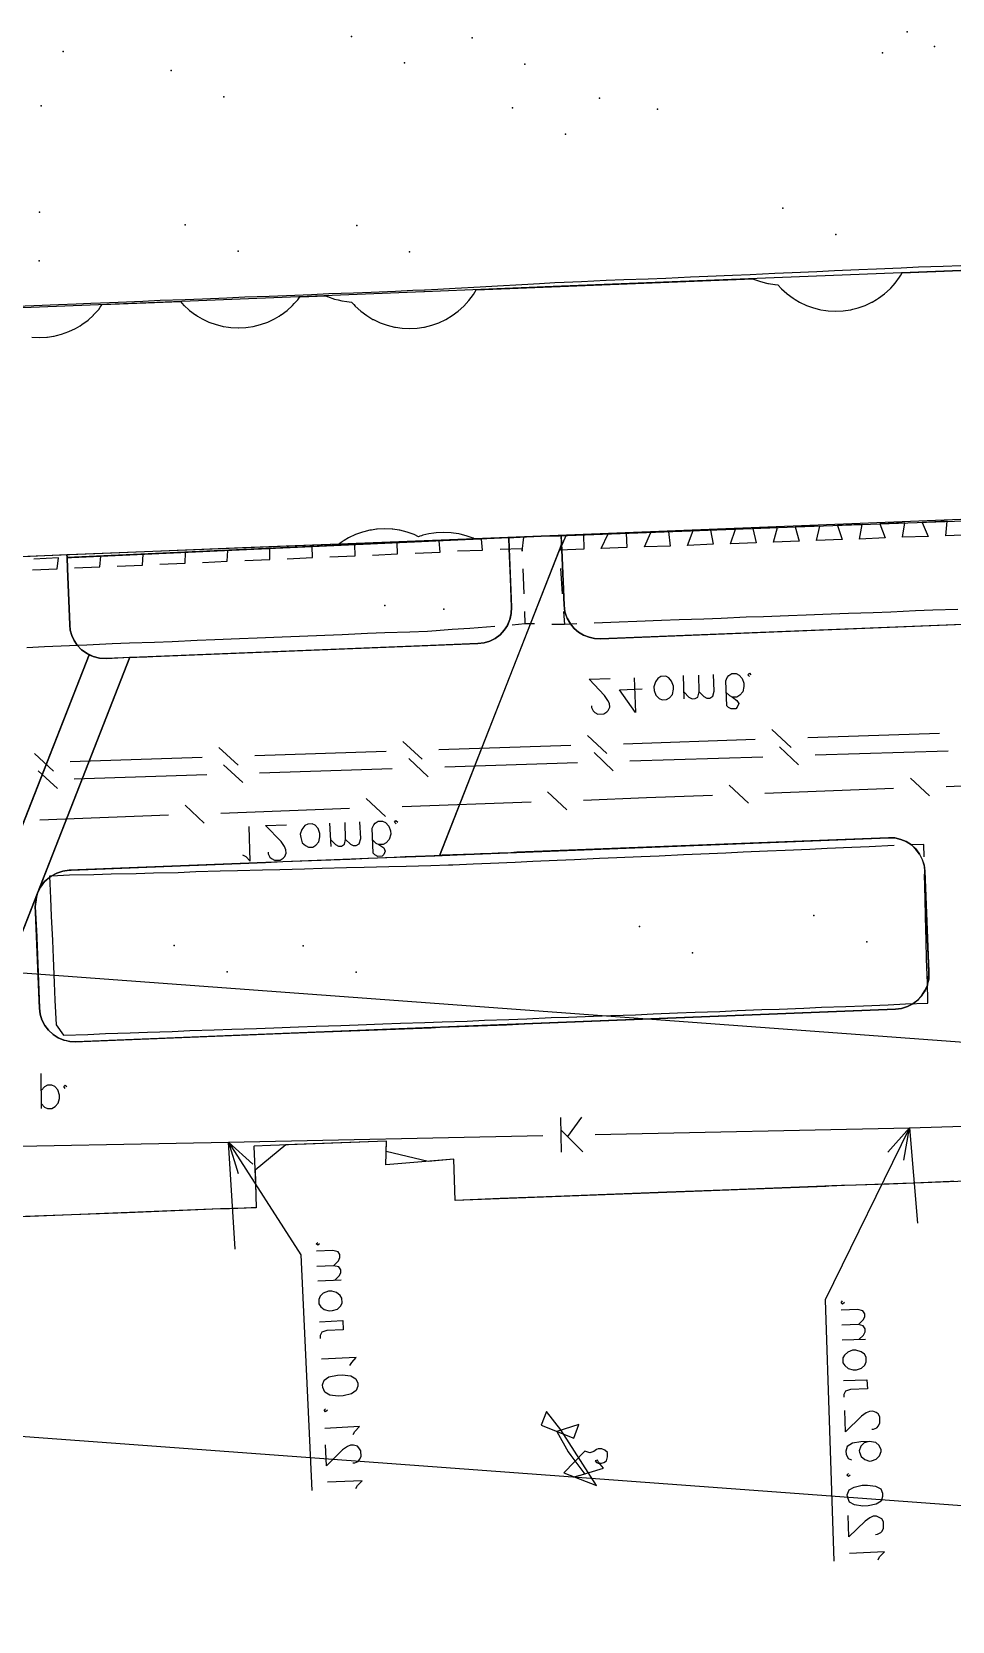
# Model space of a CAD drawing. Header units: metres. Extents: x 131 to 658, y 22 to 173.
# Drawn here: x 292.25 to 319.81, y 35.87 to 83.45 of the extents above; entities that cross this region are included whole.
import ezdxf

# ---------------------------------------------------------------- set-up
doc = ezdxf.new("R2010")
doc.units = ezdxf.units.M
for name, color, linetype in [('BOUNDARY', 7, 'Continuous'), ('BUILDING', 7, 'Continuous'), ('CURB', 7, 'Continuous'), ('ELECTR_CABLE_COMM', 7, 'Continuous'), ('GRASS', 7, 'Continuous'), ('ROAD', 7, 'Continuous'), ('SEWER', 7, 'Continuous'), ('SIDEWALK_PATH', 7, 'Continuous'), ('TREE', 7, 'Continuous')]:
    doc.layers.add(name, color=color, linetype=linetype)

msp = doc.modelspace()

# ---------------------------------------------------------------- linework, layer by layer
at = {"layer": 'BOUNDARY'}
msp.add_lwpolyline([(321.251, 49.088), (317.922, 48.955), (316.258, 48.9), (312.929, 48.778), (311.264, 48.711), (307.935, 48.589), (306.271, 48.522), (304.928, 48.467), (304.928, 48.467), (304.884, 49.699), (304.884, 49.699), (304.118, 49.632), (302.864, 49.932), (302.875, 50.242), (302.875, 50.242), (299.857, 50.131), (298.936, 49.377), (298.969, 48.245), (298.969, 48.245), (297.904, 48.212), (297.904, 48.212), (296.772, 48.167), (295.107, 48.101), (291.778, 47.979)], dxfattribs=at)
at = {"layer": 'BUILDING'}
for points in [[(366.981, 35.872), (247.865, 44.644), (248.882, 58.456), (367.998, 49.685)], [(308.091, 41.598), (307.658, 42.153), (307.502, 41.742), (308.479, 41.354), (308.634, 41.765), (307.968, 41.554), (307.968, 41.554), (308.312, 40.943), (308.39, 40.832), (308.812, 40.278), (308.512, 40.189), (309.367, 40.455), (309.222, 40.633), (309.189, 40.688), (309.189, 40.688), (309.123, 40.677), (309.123, 40.677), (309.156, 40.622), (309.156, 40.622), (309.211, 40.599), (309.211, 40.599), (309.311, 40.599), (309.311, 40.599), (309.378, 40.622), (309.378, 40.622), (309.455, 40.677), (309.455, 40.677), (309.489, 40.788), (309.489, 40.788), (309.489, 40.921), (309.489, 40.921), (309.411, 40.988), (309.411, 40.988), (309.322, 41.032), (309.322, 41.032), (309.211, 41.032), (309.211, 41.032), (309.156, 41.01), (309.156, 41.01), (309.078, 40.954), (309.078, 40.954), (308.956, 40.91), (308.956, 40.91), (308.812, 40.966), (308.179, 40.311), (309.156, 39.934)]]:
    msp.add_lwpolyline(points, close=True, dxfattribs=at)
at = {"layer": 'CURB'}
for points in [[(291.789, 75.232), (292.311, 75.255), (293.054, 75.288), (293.576, 75.31), (294.02, 75.321), (294.02, 75.321), (294.308, 75.332), (294.841, 75.354), (295.573, 75.388), (296.095, 75.41), (296.838, 75.432), (297.36, 75.454), (298.092, 75.488), (298.625, 75.51), (299.357, 75.532), (299.879, 75.554), (300.622, 75.587), (301.144, 75.61), (301.887, 75.632), (302.409, 75.654), (303.141, 75.687), (303.663, 75.71), (304.007, 75.721), (304.007, 75.721), (304.029, 75.721), (304.029, 75.721), (304.406, 75.743), (304.928, 75.776), (305.671, 75.809), (306.193, 75.843), (306.925, 75.887), (307.447, 75.909), (307.913, 75.943), (307.913, 75.943), (308.19, 75.954), (308.712, 75.976), (309.444, 76.009), (309.977, 76.031), (310.709, 76.054), (311.231, 76.076), (311.974, 76.109), (312.496, 76.131), (313.228, 76.164), (313.761, 76.187), (314.493, 76.22), (315.015, 76.242), (315.758, 76.275), (316.28, 76.298), (317.012, 76.331), (317.545, 76.353), (318.277, 76.386), (318.799, 76.409), (319.542, 76.431), (320.064, 76.453)], [(320.375, 68.386), (319.62, 68.363), (319.653, 68.796), (318.91, 68.763), (319.087, 68.341), (318.322, 68.319), (318.388, 68.752), (317.645, 68.719), (317.8, 68.297), (317.035, 68.264), (317.112, 68.696), (316.369, 68.674), (316.513, 68.252), (315.747, 68.219), (315.847, 68.652), (315.104, 68.63), (315.226, 68.197), (314.46, 68.175), (314.582, 68.608), (313.839, 68.585), (313.939, 68.153), (313.173, 68.119), (313.317, 68.563), (312.574, 68.53), (312.651, 68.108), (311.886, 68.075), (312.052, 68.519), (311.309, 68.486), (311.364, 68.053), (310.598, 68.031), (310.787, 68.463), (310.044, 68.441), (310.066, 68.008), (309.3, 67.986), (309.511, 68.419), (308.767, 68.397), (308.779, 67.964), (308.046, 67.931), (308.046, 67.931), (308.046, 67.909), (308.246, 68.375), (307.502, 68.352)], [(299.901, 67.675), (300.656, 67.709), (300.645, 68.042), (299.901, 68.008)], [(301.177, 67.731), (301.932, 67.764), (301.921, 68.097), (301.177, 68.064)], [(302.453, 67.786), (303.197, 67.82), (303.186, 68.153), (302.442, 68.119)], [(303.73, 67.842), (304.473, 67.875), (304.451, 68.208), (303.707, 68.175)], [(304.995, 67.909), (305.749, 67.931), (305.716, 68.264), (304.972, 68.23)], [(306.271, 67.964), (306.925, 67.986), (306.925, 67.986), (306.936, 67.897), (306.981, 68.319), (306.237, 68.286)], [(292.267, 67.343), (293.01, 67.376), (293.054, 67.698), (292.311, 67.664)], [(293.532, 67.398), (294.286, 67.431), (294.319, 67.753), (293.576, 67.72)], [(294.808, 67.454), (295.562, 67.487), (295.584, 67.809), (294.841, 67.775)], [(296.084, 67.509), (296.838, 67.542), (296.85, 67.864), (296.106, 67.831)], [(297.36, 67.565), (298.103, 67.598), (298.115, 67.92), (297.371, 67.886)], [(298.625, 67.62), (299.38, 67.653), (299.38, 67.975), (298.636, 67.942)], [(306.948, 67.376), (306.981, 66.621)], [(308.079, 67.387), (308.135, 66.621)], [(319.975, 66.155), (319.232, 66.133), (318.71, 66.111), (317.967, 66.078), (317.445, 66.055), (316.702, 66.033), (316.18, 66.011), (315.437, 65.989), (314.904, 65.967), (314.16, 65.933), (313.639, 65.922), (312.895, 65.889), (312.374, 65.867), (311.63, 65.844), (311.109, 65.822), (310.365, 65.8), (309.833, 65.778), (309.089, 65.745)], [(292.1, 65.023), (292.633, 65.046), (293.376, 65.079), (293.898, 65.101), (294.652, 65.134), (295.174, 65.157), (295.928, 65.179), (296.45, 65.201), (297.205, 65.234), (297.726, 65.256), (298.47, 65.29), (299.002, 65.312), (299.746, 65.334), (300.267, 65.356), (301.022, 65.39), (301.543, 65.412), (302.298, 65.445), (302.82, 65.467), (303.574, 65.489), (304.096, 65.512), (304.362, 65.523), (304.362, 65.523), (304.839, 65.567), (305.361, 65.6), (306.115, 65.656)], [(307.014, 65.722), (306.637, 65.689)], [(307.003, 66.1), (307.014, 65.722)], [(307.303, 65.722), (307.014, 65.722)], [(308.201, 65.711), (307.824, 65.711)], [(308.168, 66.1), (308.201, 65.711)], [(308.568, 65.722), (308.201, 65.711)], [(318.067, 59.087), (317.323, 59.053), (316.801, 59.031), (316.069, 58.998), (315.548, 58.976), (314.804, 58.942), (314.283, 58.92), (313.55, 58.887), (313.029, 58.865), (312.285, 58.831), (311.764, 58.809), (311.031, 58.776), (310.499, 58.754), (309.766, 58.72), (309.245, 58.698), (308.501, 58.665), (307.98, 58.643), (307.247, 58.609), (306.726, 58.587), (305.982, 58.554), (305.461, 58.532), (304.861, 58.498), (304.861, 58.498), (304.728, 58.498), (304.196, 58.487), (303.463, 58.465), (302.942, 58.454), (302.198, 58.432), (301.677, 58.421), (300.944, 58.399), (300.412, 58.387), (299.679, 58.365), (299.158, 58.354), (298.414, 58.332), (297.893, 58.321), (297.16, 58.299), (296.628, 58.276), (295.895, 58.265), (295.374, 58.243), (294.63, 58.232), (294.109, 58.21), (293.376, 58.199), (292.844, 58.177), (292.777, 58.177), (292.777, 58.177), (292.81, 57.511), (292.832, 56.978), (292.866, 56.246), (292.888, 55.724), (292.921, 54.981), (292.943, 54.459), (292.977, 53.727), (293.199, 53.416), (293.931, 53.438), (294.453, 53.461), (295.196, 53.483), (295.718, 53.505), (296.45, 53.527), (296.983, 53.549), (297.715, 53.571), (298.237, 53.594), (298.98, 53.616), (299.502, 53.638), (300.234, 53.66), (300.767, 53.682), (301.499, 53.705), (302.021, 53.727), (302.764, 53.749), (303.286, 53.771), (304.018, 53.793), (304.54, 53.816), (305.283, 53.838), (305.805, 53.86), (306.537, 53.882), (307.07, 53.904), (307.802, 53.938), (308.324, 53.949), (309.067, 53.982), (309.589, 54.004), (310.321, 54.026), (310.854, 54.049), (311.586, 54.082), (312.108, 54.104), (312.851, 54.126), (313.373, 54.149), (314.105, 54.182), (314.627, 54.193), (315.37, 54.226), (315.892, 54.248), (316.624, 54.271), (317.157, 54.293), (317.889, 54.326), (318.411, 54.348), (319.076, 54.37), (319.076, 54.37), (319.076, 54.448), (319.065, 54.97), (319.043, 55.702), (319.032, 56.235), (319.01, 56.967), (318.999, 57.489), (318.976, 58.232)], [(318.954, 59.12), (318.588, 59.109)], [(318.965, 58.754), (318.954, 59.12)]]:
    msp.add_lwpolyline(points, dxfattribs=at)
at = {"layer": 'ELECTR_CABLE_COMM'}
for points in [[(313.04, 63.67), (313.14, 63.581), (313.14, 63.581), (313.228, 63.536), (313.228, 63.536), (313.361, 63.436), (313.361, 63.436), (313.417, 63.337), (313.417, 63.337), (313.373, 63.237), (313.373, 63.237), (313.328, 63.181), (313.328, 63.181), (313.195, 63.181), (313.195, 63.181), (313.106, 63.226), (313.106, 63.226), (313.062, 63.27), (313.062, 63.27), (313.029, 64.025), (313.029, 64.025), (313.073, 64.124), (313.073, 64.124), (313.117, 64.18), (313.117, 64.18), (313.206, 64.235), (313.206, 64.235), (313.339, 64.235), (313.339, 64.235), (313.428, 64.191), (313.428, 64.191), (313.517, 64.091), (313.517, 64.091), (313.572, 63.947), (313.572, 63.947), (313.572, 63.847), (313.572, 63.847), (313.539, 63.692), (313.539, 63.692), (313.45, 63.592), (313.45, 63.592), (313.361, 63.536), (313.361, 63.536), (313.228, 63.536)], [(313.739, 64.147), (313.694, 64.202), (313.694, 64.202), (313.739, 64.247), (313.739, 64.247), (313.783, 64.202)], [(309.012, 63.27), (309.012, 63.226), (309.012, 63.226), (309.056, 63.126), (309.056, 63.126), (309.111, 63.07), (309.111, 63.07), (309.2, 63.026), (309.2, 63.026), (309.378, 63.037), (309.378, 63.037), (309.467, 63.092), (309.467, 63.092), (309.511, 63.137), (309.511, 63.137), (309.555, 63.237), (309.555, 63.237), (309.544, 63.337), (309.544, 63.337), (309.5, 63.436), (309.5, 63.436), (309.4, 63.581), (309.4, 63.581), (308.934, 64.069), (308.934, 64.069), (309.566, 64.091)], [(310.288, 64.113), (310.321, 63.07), (310.321, 63.07), (309.844, 63.747), (309.844, 63.747), (310.521, 63.78)], [(311.12, 63.448), (311.253, 63.459), (311.253, 63.459), (311.342, 63.514), (311.342, 63.514), (311.431, 63.614), (311.431, 63.614), (311.464, 63.769), (311.464, 63.769), (311.464, 63.858), (311.464, 63.858), (311.408, 64.014), (311.408, 64.014), (311.32, 64.113), (311.32, 64.113), (311.231, 64.158), (311.231, 64.158), (311.087, 64.147), (311.087, 64.147), (310.998, 64.091), (310.998, 64.091), (310.92, 63.991), (310.92, 63.991), (310.876, 63.836), (310.876, 63.836), (310.887, 63.736), (310.887, 63.736), (310.931, 63.592), (310.931, 63.592), (311.031, 63.492), (311.031, 63.492), (311.12, 63.448)], [(311.786, 63.481), (311.764, 64.18)], [(311.786, 63.681), (311.919, 63.536), (311.919, 63.536), (312.019, 63.481), (312.019, 63.481), (312.108, 63.492), (312.108, 63.492), (312.196, 63.536), (312.196, 63.536), (312.23, 63.692), (312.23, 63.692), (312.219, 64.191)], [(312.23, 63.692), (312.374, 63.547), (312.374, 63.547), (312.463, 63.503), (312.463, 63.503), (312.551, 63.503), (312.551, 63.503), (312.64, 63.559), (312.64, 63.559), (312.685, 63.714), (312.685, 63.714), (312.662, 64.213)], [(308.889, 62.382), (309.467, 61.85)], [(314.405, 62.56), (314.982, 62.027)], [(315.481, 62.327), (319.431, 62.449)], [(292.333, 61.85), (292.899, 61.317)], [(297.848, 62.027), (298.425, 61.495)], [(298.925, 61.783), (302.864, 61.916)], [(303.363, 62.205), (303.94, 61.672)], [(304.44, 61.961), (308.39, 62.094)], [(309.089, 61.872), (309.655, 61.328)], [(309.966, 62.138), (313.905, 62.271)], [(314.638, 62.049), (315.204, 61.506)], [(315.703, 61.805), (319.687, 61.927)], [(293.398, 61.606), (297.349, 61.739)], [(297.992, 61.506), (298.57, 60.973)], [(299.069, 61.262), (303.041, 61.395)], [(303.541, 61.694), (304.118, 61.151)], [(304.617, 61.45), (308.59, 61.572)], [(310.155, 61.628), (314.138, 61.75)], [(292.444, 61.328), (293.021, 60.795)], [(293.52, 61.084), (297.493, 61.217)], [(318.555, 61.106), (319.132, 60.574)], [(319.631, 60.862), (323.482, 61.017)], [(302.265, 60.496), (302.842, 59.963)], [(307.691, 60.696), (308.268, 60.163)], [(308.767, 60.451), (310.654, 60.529), (310.654, 60.529), (312.629, 60.596)], [(313.128, 60.895), (313.705, 60.363)], [(314.194, 60.662), (318.055, 60.807)], [(292.488, 59.863), (296.339, 60.008)], [(296.838, 60.296), (297.415, 59.763)], [(297.915, 60.063), (301.765, 60.207)], [(303.341, 60.263), (307.203, 60.396)], [(298.558, 58.809), (298.658, 58.765), (298.658, 58.765), (298.791, 58.621), (298.791, 58.621), (298.758, 59.664)], [(299.324, 58.887), (299.324, 58.842), (299.324, 58.842), (299.38, 58.743), (299.38, 58.743), (299.424, 58.698), (299.424, 58.698), (299.513, 58.654), (299.513, 58.654), (299.69, 58.654), (299.69, 58.654), (299.779, 58.709), (299.779, 58.709), (299.823, 58.765), (299.823, 58.765), (299.868, 58.865), (299.868, 58.865), (299.857, 58.965), (299.857, 58.965), (299.812, 59.064), (299.812, 59.064), (299.712, 59.209), (299.712, 59.209), (299.246, 59.686), (299.246, 59.686), (299.879, 59.708)], [(300.534, 59.042), (300.667, 59.042), (300.667, 59.042), (300.756, 59.098), (300.756, 59.098), (300.844, 59.198), (300.844, 59.198), (300.878, 59.353), (300.878, 59.353), (300.878, 59.453), (300.878, 59.453), (300.822, 59.597), (300.822, 59.597), (300.733, 59.697), (300.733, 59.697), (300.645, 59.741), (300.645, 59.741), (300.511, 59.73), (300.511, 59.73), (300.423, 59.686), (300.423, 59.686), (300.334, 59.575), (300.334, 59.575), (300.289, 59.431), (300.289, 59.431), (300.301, 59.331), (300.301, 59.331), (300.345, 59.175), (300.345, 59.175), (300.445, 59.087), (300.445, 59.087), (300.534, 59.042)], [(301.211, 59.064), (301.177, 59.763)], [(301.199, 59.264), (301.344, 59.12), (301.344, 59.12), (301.432, 59.075), (301.432, 59.075), (301.521, 59.075), (301.521, 59.075), (301.61, 59.131), (301.61, 59.131), (301.643, 59.275), (301.643, 59.275), (301.632, 59.775)], [(301.643, 59.275), (301.788, 59.131), (301.788, 59.131), (301.876, 59.087), (301.876, 59.087), (301.965, 59.087), (301.965, 59.087), (302.054, 59.142), (302.054, 59.142), (302.098, 59.297), (302.098, 59.297), (302.076, 59.797)], [(302.453, 59.264), (302.553, 59.164), (302.553, 59.164), (302.642, 59.12), (302.642, 59.12), (302.786, 59.02), (302.786, 59.02), (302.831, 58.92), (302.831, 58.92), (302.786, 58.82), (302.786, 58.82), (302.742, 58.776), (302.742, 58.776), (302.609, 58.765), (302.609, 58.765), (302.52, 58.809), (302.52, 58.809), (302.476, 58.865), (302.476, 58.865), (302.442, 59.608), (302.442, 59.608), (302.487, 59.708), (302.487, 59.708), (302.531, 59.763), (302.531, 59.763), (302.62, 59.819), (302.62, 59.819), (302.753, 59.819), (302.753, 59.819), (302.842, 59.775), (302.842, 59.775), (302.942, 59.675), (302.942, 59.675), (302.986, 59.53), (302.986, 59.53), (302.997, 59.431), (302.997, 59.431), (302.953, 59.275), (302.953, 59.275), (302.864, 59.175), (302.864, 59.175), (302.775, 59.12), (302.775, 59.12), (302.642, 59.12)], [(303.164, 59.741), (303.108, 59.786), (303.108, 59.786), (303.152, 59.841), (303.152, 59.841), (303.208, 59.786)]]:
    msp.add_lwpolyline(points, dxfattribs=at)
at = {"layer": 'GRASS'}
for points in [[(361.621, 77.951), (345.575, 77.319), (343.511, 77.23), (329.23, 76.664), (307.857, 75.82), (304.007, 75.665), (303.985, 75.665), (293.998, 75.266), (279.084, 74.678), (279.028, 74.678), (278.784, 74.666), (278.407, 74.655), (258.122, 73.845)], [(321.64, 65.767), (309.278, 65.279), (309.1, 65.29), (308.934, 65.323), (308.767, 65.39), (308.623, 65.478), (308.49, 65.589), (308.379, 65.722), (308.279, 65.9), (308.213, 66.089), (308.19, 66.288), (308.124, 67.942), (308.102, 68.375), (308.29, 68.375), (315.392, 68.641), (321.839, 68.874)]]:
    msp.add_lwpolyline(points, dxfattribs=at)
for points in [[(306.526, 68.308), (293.31, 67.709), (293.299, 67.798), (293.343, 67.798), (306.537, 68.319), (306.537, 68.308)], [(293.398, 65.534), (293.387, 65.7), (293.321, 67.387), (293.31, 67.709), (293.443, 67.709), (306.537, 68.308), (306.548, 67.975), (306.615, 66.222), (306.604, 66.033), (306.57, 65.889), (306.559, 65.856), (306.493, 65.678), (306.393, 65.534), (306.271, 65.401), (306.126, 65.29), (305.96, 65.212), (305.793, 65.157), (305.605, 65.134), (304.184, 65.079), (294.475, 64.69), (294.275, 64.702), (294.086, 64.746), (293.909, 64.835), (293.742, 64.946), (293.609, 65.09), (293.52, 65.223), (293.454, 65.378)], [(292.477, 54.226), (292.366, 57.089), (292.355, 57.267), (292.366, 57.322), (292.378, 57.466), (292.389, 57.544), (292.422, 57.666), (292.511, 57.844), (292.533, 57.877), (292.633, 58.01), (292.666, 58.032), (292.788, 58.143), (292.832, 58.177), (292.999, 58.265), (293.176, 58.321), (293.365, 58.354), (293.432, 58.354), (294.697, 58.399), (296.705, 58.487), (297.238, 58.498), (299.246, 58.587), (299.768, 58.609), (301.776, 58.687), (302.309, 58.709), (304.318, 58.787), (304.983, 58.809), (317.9, 59.32), (318.089, 59.32), (318.266, 59.275), (318.433, 59.209), (318.588, 59.109), (318.721, 58.987), (318.832, 58.831), (318.91, 58.676), (318.965, 58.498), (318.988, 58.321), (319.099, 55.558), (319.11, 55.325), (319.11, 55.28), (319.11, 55.136), (319.11, 55.092), (319.065, 54.947), (319.065, 54.914), (318.999, 54.748), (318.932, 54.648), (318.899, 54.592), (318.81, 54.504), (318.777, 54.459), (318.632, 54.348), (318.466, 54.271), (318.288, 54.215), (318.111, 54.193), (305.472, 53.694), (293.565, 53.216), (293.387, 53.227), (293.21, 53.261), (293.043, 53.338), (292.977, 53.372), (292.888, 53.438), (292.755, 53.56), (292.644, 53.705), (292.555, 53.871), (292.5, 54.038)]]:
    msp.add_lwpolyline(points, close=True, dxfattribs=at)
at = {"layer": 'ROAD'}
for points in [[(292.249, 74.308), (292.25, 74.308), (292.475, 74.297), (292.476, 74.297), (292.7, 74.308), (292.701, 74.308), (292.719, 74.311), (292.899, 74.337), (292.923, 74.341), (292.924, 74.341), (292.99, 74.358), (293.143, 74.396), (293.143, 74.396), (293.355, 74.472), (293.356, 74.472), (293.559, 74.568), (293.56, 74.569), (293.694, 74.649), (293.753, 74.684), (293.753, 74.685), (293.934, 74.819), (293.935, 74.819), (294.101, 74.97), (294.102, 74.971), (294.12, 74.991), (294.253, 75.138), (294.301, 75.203), (294.36, 75.282), (294.362, 75.283), (296.7, 75.376), (296.701, 75.376), (296.702, 75.375), (296.703, 75.375), (296.807, 75.26), (296.808, 75.259), (296.967, 75.116), (296.975, 75.108), (296.975, 75.108), (296.975, 75.107), (297.156, 74.973), (297.157, 74.973), (297.215, 74.938), (297.349, 74.857), (297.35, 74.857), (297.553, 74.761), (297.554, 74.76), (297.766, 74.685), (297.767, 74.684), (297.876, 74.657), (297.985, 74.63), (297.986, 74.63), (298.139, 74.607), (298.208, 74.597), (298.209, 74.597), (298.434, 74.586), (298.435, 74.586), (298.659, 74.597), (298.66, 74.597), (298.73, 74.607), (298.882, 74.63), (298.883, 74.63), (298.993, 74.657), (299.101, 74.684), (299.102, 74.685), (299.314, 74.76), (299.315, 74.761), (299.518, 74.857), (299.519, 74.857), (299.653, 74.938), (299.711, 74.973), (299.712, 74.973), (299.893, 75.107), (299.894, 75.108), (300.06, 75.259), (300.061, 75.26), (300.109, 75.313), (300.212, 75.426), (300.212, 75.427), (300.212, 75.427), (300.233, 75.454), (300.278, 75.515), (300.278, 75.516), (300.278, 75.516), (300.28, 75.517), (300.281, 75.517), (301.05, 75.547), (301.051, 75.547), (301.052, 75.547), (301.054, 75.546), (301.099, 75.525), (301.099, 75.525), (301.099, 75.525), (301.099, 75.525), (301.1, 75.524), (301.311, 75.449), (301.312, 75.448), (301.421, 75.421), (301.53, 75.394), (301.531, 75.394), (301.684, 75.371), (301.753, 75.361), (301.754, 75.361), (301.824, 75.357), (301.825, 75.357), (301.826, 75.356), (301.827, 75.356), (301.892, 75.284), (301.934, 75.237), (301.935, 75.237), (301.935, 75.237), (302.102, 75.085), (302.283, 74.951), (302.466, 74.841), (302.476, 74.835), (302.476, 74.835), (302.477, 74.835), (302.681, 74.738), (302.681, 74.738), (302.681, 74.738), (302.685, 74.737), (302.894, 74.662), (303.113, 74.607), (303.113, 74.607), (303.113, 74.607), (303.138, 74.603), (303.336, 74.574), (303.336, 74.574), (303.336, 74.574), (303.56, 74.563), (303.561, 74.563), (303.786, 74.574), (303.786, 74.574), (303.787, 74.574), (303.99, 74.604), (304.009, 74.607), (304.009, 74.607), (304.01, 74.607), (304.229, 74.662), (304.437, 74.737), (304.441, 74.738), (304.441, 74.738), (304.441, 74.738), (304.646, 74.835), (304.839, 74.951), (305.02, 75.085), (305.188, 75.237), (305.339, 75.404), (305.474, 75.585), (305.558, 75.726), (305.558, 75.726), (313.834, 76.055), (313.836, 76.055), (313.838, 76.054), (313.838, 76.054), (313.854, 76.046), (313.855, 76.046), (314.067, 75.97), (314.068, 75.97), (314.245, 75.926), (314.286, 75.915), (314.287, 75.915), (314.307, 75.912), (314.495, 75.884), (314.509, 75.882), (314.51, 75.882), (314.586, 75.878), (314.588, 75.878), (314.588, 75.877), (314.588, 75.877), (314.695, 75.759), (314.696, 75.758), (314.855, 75.615), (314.863, 75.607), (315.044, 75.473), (315.045, 75.472), (315.045, 75.472), (315.103, 75.437), (315.237, 75.357), (315.238, 75.356), (315.441, 75.26), (315.442, 75.26), (315.654, 75.184), (315.655, 75.184), (315.832, 75.14), (315.873, 75.129), (315.874, 75.129), (316.027, 75.106), (316.096, 75.096), (316.097, 75.096), (316.322, 75.085), (316.323, 75.085), (316.547, 75.096), (316.548, 75.096), (316.618, 75.106), (316.77, 75.129), (316.771, 75.129), (316.837, 75.146), (316.99, 75.184), (316.99, 75.184), (317.202, 75.26), (317.203, 75.26), (317.406, 75.356), (317.407, 75.357), (317.541, 75.437), (317.599, 75.472), (317.6, 75.472), (317.6, 75.473), (317.781, 75.607), (317.782, 75.607), (317.948, 75.758), (317.949, 75.759), (317.967, 75.779), (318.039, 75.858), (318.1, 75.925), (318.1, 75.926), (318.235, 76.107), (318.235, 76.108), (318.235, 76.108), (318.266, 76.159), (318.309, 76.232), (318.31, 76.232), (318.31, 76.233), (318.311, 76.233), (325.837, 76.532)], [(328.86, 69.203), (305.499, 68.273), (305.498, 68.273), (305.497, 68.274), (305.496, 68.274), (305.464, 68.289), (305.464, 68.289), (305.464, 68.289), (305.464, 68.289), (305.32, 68.341), (305.252, 68.365), (305.252, 68.365), (305.075, 68.409), (305.033, 68.42), (305.032, 68.42), (304.879, 68.443), (304.81, 68.453), (304.809, 68.453), (304.584, 68.464), (304.583, 68.464), (304.359, 68.453), (304.358, 68.453), (304.288, 68.443), (304.135, 68.42), (304.134, 68.42), (304.053, 68.399), (303.961, 68.376), (303.916, 68.365), (303.865, 68.347), (303.832, 68.335), (303.831, 68.335), (303.83, 68.335), (303.699, 68.397), (303.487, 68.473), (303.268, 68.528), (303.267, 68.528), (303.267, 68.528), (303.248, 68.531), (303.06, 68.559), (303.045, 68.561), (303.044, 68.561), (302.819, 68.572), (302.818, 68.572), (302.594, 68.561), (302.593, 68.561), (302.575, 68.558), (302.422, 68.535), (302.37, 68.528), (302.37, 68.528), (302.196, 68.484), (302.151, 68.473), (302.151, 68.473), (301.943, 68.398), (301.939, 68.397), (301.939, 68.397), (301.939, 68.397), (301.735, 68.3), (301.734, 68.3), (301.734, 68.3), (301.6, 68.22), (301.566, 68.199), (301.541, 68.184), (301.541, 68.184), (301.54, 68.184), (301.453, 68.118), (301.444, 68.112), (301.443, 68.112), (298.558, 67.997), (295.14, 67.864), (272.814, 66.976)]]:
    msp.add_lwpolyline(points, dxfattribs=at)
at = {"layer": 'SEWER'}
for points in [[(292.544, 51.219), (292.533, 52.262)], [(292.544, 51.363), (292.633, 51.263), (292.633, 51.263), (292.722, 51.219), (292.722, 51.219), (292.855, 51.219), (292.855, 51.219), (292.955, 51.274), (292.955, 51.274), (293.043, 51.374), (293.043, 51.374), (293.077, 51.519), (293.077, 51.519), (293.077, 51.618), (293.077, 51.618), (293.032, 51.774), (293.032, 51.774), (292.943, 51.874), (292.943, 51.874), (292.855, 51.918), (292.855, 51.918), (292.722, 51.918), (292.722, 51.918), (292.633, 51.863), (292.633, 51.863), (292.544, 51.763)], [(293.254, 51.818), (293.21, 51.874), (293.21, 51.874), (293.254, 51.918), (293.254, 51.918), (293.299, 51.874)], [(308.113, 49.91), (308.091, 50.953)], [(308.301, 50.376), (308.723, 50.964)], [(318.533, 50.642), (329.552, 50.975)], [(308.102, 50.575), (308.745, 49.921)], [(309.123, 50.442), (318.533, 50.642)], [(318.355, 49.677), (318.533, 50.642), (318.533, 50.642), (316.003, 45.493), (316.003, 45.493), (316.269, 37.67)], [(318.533, 50.642), (317.878, 49.91)], [(318.533, 50.642), (318.766, 47.79)], [(289.781, 50.054), (298.137, 50.209)], [(298.137, 50.209), (307.547, 50.409)], [(298.336, 47.013), (298.137, 50.209)], [(298.869, 49.554), (298.137, 50.209), (298.137, 50.209), (300.301, 46.836), (300.301, 46.836), (300.634, 39.789)], [(298.137, 50.209), (298.425, 49.277)], [(300.867, 47.169), (300.811, 47.124), (300.811, 47.124), (300.767, 47.169), (300.767, 47.169), (300.811, 47.213)], [(301.288, 46.514), (301.432, 46.658), (301.432, 46.658), (301.477, 46.758), (301.477, 46.758), (301.477, 46.847), (301.477, 46.847), (301.421, 46.925), (301.421, 46.925), (301.266, 46.969), (301.266, 46.969), (300.778, 46.947)], [(301.31, 46.07), (301.455, 46.214), (301.455, 46.214), (301.499, 46.303), (301.499, 46.303), (301.499, 46.392), (301.499, 46.392), (301.444, 46.481), (301.444, 46.481), (301.288, 46.514), (301.288, 46.514), (300.789, 46.492)], [(301.51, 46.081), (300.811, 46.048)], [(301.543, 45.404), (301.532, 45.537), (301.532, 45.537), (301.488, 45.626), (301.488, 45.626), (301.377, 45.715), (301.377, 45.715), (301.233, 45.748), (301.233, 45.748), (301.133, 45.748), (301.133, 45.748), (300.978, 45.693), (300.978, 45.693), (300.889, 45.604), (300.889, 45.604), (300.844, 45.504), (300.844, 45.504), (300.844, 45.371), (300.844, 45.371), (300.9, 45.282), (300.9, 45.282), (301, 45.205), (301, 45.205), (301.155, 45.16), (301.155, 45.16), (301.255, 45.171), (301.255, 45.171), (301.399, 45.216), (301.399, 45.216), (301.499, 45.315), (301.499, 45.315), (301.543, 45.404)], [(316.58, 45.415), (316.524, 45.36), (316.524, 45.36), (316.48, 45.404), (316.48, 45.404), (316.524, 45.46)], [(317.001, 44.75), (317.145, 44.894), (317.145, 44.894), (317.19, 44.983), (317.19, 44.983), (317.19, 45.071), (317.19, 45.071), (317.134, 45.16), (317.134, 45.16), (316.979, 45.205), (316.979, 45.205), (316.48, 45.182)], [(300.867, 44.838), (301.566, 44.872), (301.566, 44.872), (301.577, 44.594), (301.577, 44.594), (301.088, 44.572), (301.088, 44.572), (300.933, 44.528), (300.933, 44.528), (300.889, 44.428), (300.889, 44.428), (300.889, 44.339)], [(317.012, 44.306), (317.157, 44.439), (317.157, 44.439), (317.201, 44.539), (317.201, 44.539), (317.201, 44.627), (317.201, 44.627), (317.145, 44.716), (317.145, 44.716), (317.001, 44.75), (317.001, 44.75), (316.502, 44.738)], [(317.212, 44.306), (316.513, 44.283)], [(317.234, 43.64), (317.234, 43.773), (317.234, 43.773), (317.179, 43.862), (317.179, 43.862), (317.079, 43.939), (317.079, 43.939), (316.924, 43.984), (316.924, 43.984), (316.824, 43.984), (316.824, 43.984), (316.679, 43.928), (316.679, 43.928), (316.58, 43.84), (316.58, 43.84), (316.535, 43.751), (316.535, 43.751), (316.535, 43.607), (316.535, 43.607), (316.591, 43.529), (316.591, 43.529), (316.691, 43.44), (316.691, 43.44), (316.846, 43.396), (316.846, 43.396), (316.946, 43.396), (316.946, 43.396), (317.09, 43.451), (317.09, 43.451), (317.19, 43.54), (317.19, 43.54), (317.234, 43.64)], [(301.776, 43.529), (301.832, 43.618), (301.832, 43.618), (301.965, 43.762), (301.965, 43.762), (300.922, 43.718)], [(302.009, 42.907), (301.965, 42.774), (301.965, 42.774), (301.821, 42.674), (301.821, 42.674), (301.577, 42.619), (301.577, 42.619), (301.421, 42.608), (301.421, 42.608), (301.177, 42.641), (301.177, 42.641), (301.022, 42.73), (301.022, 42.73), (300.966, 42.863), (300.966, 42.863), (300.955, 42.952), (300.955, 42.952), (301, 43.085), (301, 43.085), (301.144, 43.185), (301.144, 43.185), (301.399, 43.24), (301.399, 43.24), (301.543, 43.251), (301.543, 43.251), (301.799, 43.218), (301.799, 43.218), (301.954, 43.129), (301.954, 43.129), (302.009, 42.996), (302.009, 42.996), (302.009, 42.907)], [(316.557, 43.074), (317.256, 43.096), (317.256, 43.096), (317.268, 42.83), (317.268, 42.83), (316.768, 42.808), (316.768, 42.808), (316.613, 42.763), (316.613, 42.763), (316.568, 42.663), (316.568, 42.663), (316.568, 42.575)], [(301.1, 42.186), (301.044, 42.142), (301.044, 42.142), (301, 42.186), (301, 42.186), (301.044, 42.231)], [(317.401, 41.62), (317.456, 41.62), (317.456, 41.62), (317.556, 41.665), (317.556, 41.665), (317.6, 41.72), (317.6, 41.72), (317.645, 41.809), (317.645, 41.809), (317.645, 41.986), (317.645, 41.986), (317.589, 42.075), (317.589, 42.075), (317.534, 42.12), (317.534, 42.12), (317.434, 42.164), (317.434, 42.164), (317.334, 42.153), (317.334, 42.153), (317.234, 42.109), (317.234, 42.109), (317.09, 42.009), (317.09, 42.009), (316.613, 41.543), (316.613, 41.543), (316.591, 42.175)], [(301.876, 41.465), (301.921, 41.554), (301.921, 41.554), (302.065, 41.698), (302.065, 41.698), (301.022, 41.642)], [(301.865, 40.61), (301.921, 40.61), (301.921, 40.61), (302.021, 40.655), (302.021, 40.655), (302.065, 40.71), (302.065, 40.71), (302.109, 40.799), (302.109, 40.799), (302.098, 40.977), (302.098, 40.977), (302.043, 41.065), (302.043, 41.065), (301.998, 41.11), (301.998, 41.11), (301.887, 41.143), (301.887, 41.143), (301.788, 41.143), (301.788, 41.143), (301.699, 41.099), (301.699, 41.099), (301.555, 40.999), (301.555, 40.999), (301.077, 40.522), (301.077, 40.522), (301.044, 41.154)], [(317.323, 41.254), (317.168, 41.21), (317.168, 41.21), (317.068, 41.11), (317.068, 41.11), (317.023, 40.977), (317.023, 40.977), (317.035, 40.932), (317.035, 40.932), (317.079, 40.799), (317.079, 40.799), (317.19, 40.71), (317.19, 40.71), (317.334, 40.666), (317.334, 40.666), (317.39, 40.677), (317.39, 40.677), (317.534, 40.721), (317.534, 40.721), (317.634, 40.821), (317.634, 40.821), (317.678, 40.954), (317.678, 40.954), (317.678, 40.999), (317.678, 40.999), (317.623, 41.132), (317.623, 41.132), (317.523, 41.221), (317.523, 41.221), (317.323, 41.254), (317.323, 41.254), (317.068, 41.243), (317.068, 41.243), (316.824, 41.199), (316.824, 41.199), (316.668, 41.099), (316.668, 41.099), (316.624, 40.966), (316.624, 40.966), (316.635, 40.877), (316.635, 40.877), (316.691, 40.744), (316.691, 40.744), (316.79, 40.699)], [(301.954, 39.845), (301.998, 39.934), (301.998, 39.934), (302.143, 40.078), (302.143, 40.078), (301.1, 40.033)], [(316.757, 40.244), (316.702, 40.2), (316.702, 40.2), (316.657, 40.244), (316.657, 40.244), (316.702, 40.289)], [(317.723, 39.601), (317.678, 39.467), (317.678, 39.467), (317.534, 39.379), (317.534, 39.379), (317.29, 39.323), (317.29, 39.323), (317.134, 39.312), (317.134, 39.312), (316.879, 39.357), (316.879, 39.357), (316.735, 39.434), (316.735, 39.434), (316.679, 39.567), (316.679, 39.567), (316.668, 39.656), (316.668, 39.656), (316.724, 39.8), (316.724, 39.8), (316.868, 39.889), (316.868, 39.889), (317.112, 39.945), (317.112, 39.945), (317.268, 39.945), (317.268, 39.945), (317.512, 39.911), (317.512, 39.911), (317.667, 39.834), (317.667, 39.834), (317.723, 39.701), (317.723, 39.701), (317.723, 39.601)], [(317.512, 38.469), (317.567, 38.48), (317.567, 38.48), (317.667, 38.524), (317.667, 38.524), (317.711, 38.569), (317.711, 38.569), (317.756, 38.657), (317.756, 38.657), (317.756, 38.846), (317.756, 38.846), (317.7, 38.935), (317.7, 38.935), (317.645, 38.968), (317.645, 38.968), (317.545, 39.013), (317.545, 39.013), (317.445, 39.013), (317.445, 39.013), (317.345, 38.968), (317.345, 38.968), (317.201, 38.868), (317.201, 38.868), (316.713, 38.402), (316.713, 38.402), (316.691, 39.035)], [(317.589, 37.714), (317.634, 37.803), (317.634, 37.803), (317.778, 37.947), (317.778, 37.947), (316.735, 37.903)]]:
    msp.add_lwpolyline(points, dxfattribs=at)
at = {"layer": 'SIDEWALK_PATH'}
for points in [[(288.582, 47.868), (292.422, 57.666), (292.389, 57.544), (292.378, 57.466), (292.355, 57.267), (292.4, 56.368), (292.4, 56.335), (292.477, 54.226), (292.5, 54.038), (292.555, 53.871), (292.644, 53.705), (292.755, 53.56), (292.888, 53.438), (293.043, 53.338), (293.21, 53.261), (293.243, 53.261), (293.387, 53.227), (293.565, 53.216), (293.765, 53.227), (299.968, 53.472), (300.234, 53.483), (300.733, 53.505), (304.207, 53.638), (304.473, 53.649), (306.459, 53.727), (307.003, 53.749), (318.111, 54.193), (318.288, 54.215), (318.466, 54.271), (318.632, 54.348), (318.766, 54.459), (318.888, 54.592), (318.988, 54.748), (319.065, 54.914), (319.099, 55.092), (319.11, 55.28), (318.988, 58.321), (318.976, 58.476), (318.921, 58.665), (318.843, 58.82), (318.832, 58.831), (318.721, 58.976), (318.588, 59.109), (318.433, 59.209), (318.266, 59.275), (318.089, 59.32), (317.9, 59.32), (306.77, 58.887), (306.592, 58.876), (306.404, 58.865), (306.215, 58.865), (306.027, 58.854), (305.849, 58.842), (305.683, 58.842), (305.494, 58.831), (304.54, 58.798), (304.462, 58.787), (308.046, 67.931), (308.113, 68.108), (308.124, 67.942), (308.19, 66.288), (308.213, 66.089), (308.268, 65.911), (308.279, 65.9), (308.379, 65.722), (308.49, 65.589), (308.623, 65.478), (308.767, 65.39), (308.934, 65.323), (309.1, 65.29), (309.278, 65.279), (320.408, 65.722)], [(291.767, 67.731), (293.299, 67.798), (293.31, 67.709), (293.321, 67.387), (293.387, 65.7), (293.398, 65.534), (293.454, 65.378), (293.52, 65.223), (293.609, 65.09), (293.742, 64.946), (293.909, 64.835), (293.964, 64.801), (289.426, 53.227)], [(319.853, 49.033), (319.753, 49.033), (318.422, 48.977), (318.366, 48.977), (318.333, 48.977), (316.935, 48.922), (316.491, 48.911), (316.358, 48.9), (316.202, 48.9), (316.025, 48.889), (304.928, 48.467), (304.884, 49.699), (302.853, 49.532), (302.875, 50.242), (299.402, 50.109), (298.904, 50.087), (298.903, 50.083), (298.947, 48.955), (298.958, 48.622), (298.969, 48.245), (298.814, 48.245), (298.669, 48.234), (298.17, 48.212), (297.904, 48.212), (291.701, 47.968)]]:
    msp.add_lwpolyline(points, dxfattribs=at)
for points in [[(295.263, 64.724), (295.351, 64.724), (295.363, 64.724), (295.396, 64.724), (295.529, 64.735), (295.695, 64.735), (295.873, 64.746), (305.605, 65.134), (305.793, 65.157), (305.96, 65.212), (306.126, 65.29), (306.271, 65.401), (306.393, 65.534), (306.493, 65.678), (306.493, 65.689), (306.56, 65.858), (306.604, 66.033), (306.615, 66.222), (306.581, 67.098), (306.548, 67.975), (306.537, 68.308), (306.681, 68.308), (307.059, 68.33), (307.502, 68.352), (308.046, 68.363), (308.102, 68.375), (308.113, 68.108), (304.462, 58.787), (304.351, 58.787), (304.295, 58.787), (303.774, 58.765), (303.741, 58.765), (303.663, 58.754), (303.563, 58.754), (303.43, 58.754), (303.275, 58.743), (303.097, 58.731), (293.365, 58.354), (293.176, 58.321), (292.999, 58.265), (292.832, 58.177), (292.799, 58.177), (292.788, 58.177), (292.782, 58.162), (292.788, 58.143), (292.766, 58.121), (292.633, 58.01), (292.511, 57.844), (292.422, 57.666), (295.185, 64.724), (295.207, 64.724)], [(288.582, 47.868), (287.861, 47.834), (287.661, 47.834), (287.451, 47.823), (287.306, 47.812), (293.964, 64.801), (294.086, 64.746), (294.275, 64.702), (294.475, 64.69), (295.185, 64.724)]]:
    msp.add_lwpolyline(points, close=True, dxfattribs=at)
at = {"layer": 'TREE'}
for p in [(301.819, 83.309), (305.431, 83.265), (318.456, 83.448), (293.193, 82.862), (317.721, 82.82), (319.275, 83.009), (303.406, 82.523), (307.012, 82.478), (296.42, 82.288), (298.002, 81.502), (309.247, 81.457), (292.532, 81.232), (306.646, 81.167), (310.981, 81.128), (308.233, 80.381), (292.478, 78.045), (314.735, 78.171), (296.847, 77.672), (301.98, 77.65), (316.322, 77.385), (298.434, 76.886), (303.561, 76.863), (292.475, 76.597), (302.819, 66.272), (304.584, 66.164), (310.441, 56.666), (315.667, 56.998), (317.255, 56.212), (296.514, 56.1), (300.376, 56.089), (312.028, 55.879), (298.101, 55.313), (301.963, 55.302)]:
    msp.add_point(p, dxfattribs=at)

doc.saveas('drawing.dxf')
